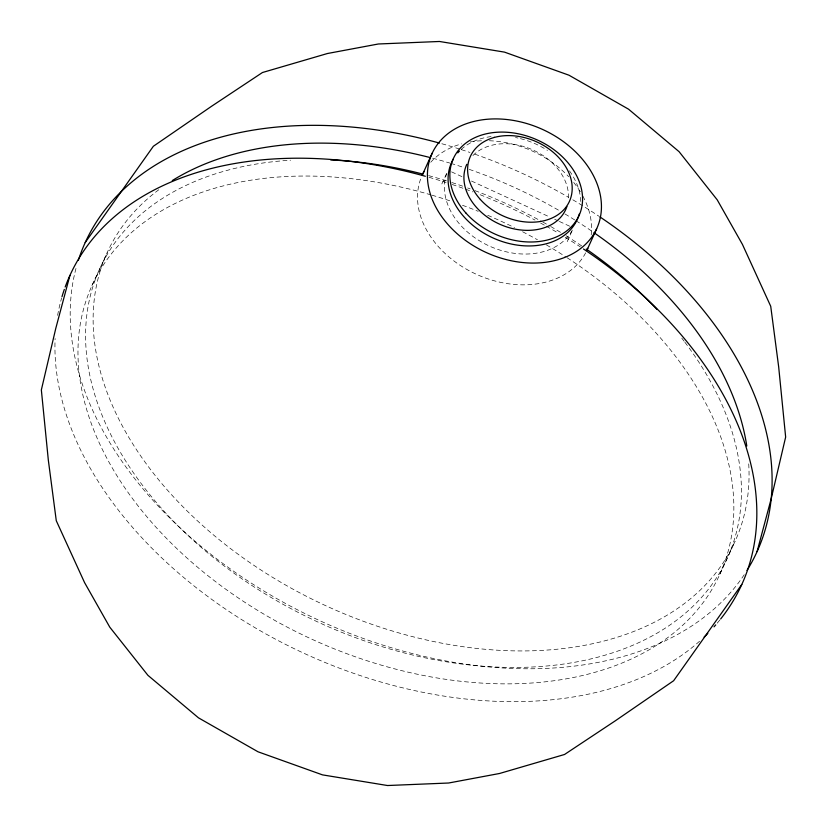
<?xml version="1.0" encoding="UTF-8"?>
<svg xmlns="http://www.w3.org/2000/svg" width="827" height="827" viewBox="0 0 827 827"><rect width="100%" height="100%" fill="white"/><g stroke="black" fill="none" stroke-linecap="round" stroke-linejoin="round"><path stroke-width="0.62" stroke-dasharray="4.13 3.1" d="M441.856 183.935L446.508 173.68M567.229 241.598L572.398 230.206M91.931 285.553L107.221 252.68M719.779 574.32L735.069 541.447M451.573 171.882L464.464 177.805M471.493 181.041L549.996 217.15M554.69 219.3L558.204 220.912M559.372 221.46L569.917 226.309M572.336 230.102A69.003 51.594 24.4 0 1 489.739 246.219A69.003 51.594 24.4 0 1 446.673 173.66M719.862 619.961A369.772 245.495 24.9 0 1 716.564 623.93M699.58 641.214A369.772 245.495 24.9 0 1 300.408 651.635A369.772 245.495 24.9 0 1 55.109 338.553M57.621 315.376A369.772 245.495 24.9 0 1 61.653 297.885M429.017 177.309A369.772 245.495 24.9 0 1 446.104 182.509M452.204 184.514A369.772 245.495 24.9 0 1 464.381 188.763M465.601 189.197A369.772 245.495 24.9 0 1 472.868 191.905M480.094 194.717A369.772 245.495 24.9 0 1 534.955 220.034M540.651 223.094A369.772 245.495 24.9 0 1 545.189 225.585M546.316 226.216A369.772 245.495 24.9 0 1 558.628 233.307M565.234 237.297A369.772 245.495 24.9 0 1 580.327 246.901M567.115 257.735A345.541 229.41 24.9 0 1 611.825 666.924A345.541 229.41 24.9 0 1 92.738 427.404A345.541 229.41 24.9 0 1 430.753 194.81M431.973 195.172A345.541 229.41 24.9 0 1 450.312 200.982M462.489 205.272A345.541 229.41 24.9 0 1 478.192 211.319M487.723 215.289A345.541 229.41 24.9 0 1 514.528 227.663M522.592 231.746A345.541 229.41 24.9 0 1 537.416 239.737M546.389 244.885A345.541 229.41 24.9 0 1 566.05 257.032M684.89 342.244A345.541 229.41 24.9 0 1 577.97 661.672A345.541 229.41 24.9 0 1 118.923 449.774A345.541 229.41 24.9 0 1 290.566 160.211M428.644 175.624A345.541 229.41 24.9 0 1 446.952 180.968M451.842 182.529A345.541 229.41 24.9 0 1 462.831 186.23M467.7 187.956A345.541 229.41 24.9 0 1 470.129 188.845M474.987 190.644A345.541 229.41 24.9 0 1 541.654 221.419M542.791 222.039A345.541 229.41 24.9 0 1 549.562 225.854M550.679 226.495A345.541 229.41 24.9 0 1 560.675 232.418M566.144 235.788A345.541 229.41 24.9 0 1 582.146 246.219M681.779 338.171A345.541 229.41 24.9 0 1 684.115 341.22M744.238 574.703A369.772 245.495 24.9 0 1 319.718 620.643A369.772 245.495 24.9 0 1 76.249 267.472M441.866 143.743A369.772 245.495 24.9 0 1 460.163 149.242M461.383 149.635A369.772 245.495 24.9 0 1 469.932 152.468M474.801 154.153A369.772 245.495 24.9 0 1 568.345 197.177M572.801 199.783A369.772 245.495 24.9 0 1 598.769 216.136M748.724 463.864A345.541 229.41 24.9 0 1 323.946 604.868A345.541 229.41 24.9 0 1 159.539 189.207M432.645 158.215A345.541 229.41 24.9 0 1 449.702 163.033M450.922 163.395A345.541 229.41 24.9 0 1 463.151 167.292M469.25 169.37A345.541 229.41 24.9 0 1 559.445 210.709M565.006 213.986A345.541 229.41 24.9 0 1 574.879 220.034M575.954 220.716A345.541 229.41 24.9 0 1 592.897 231.911M585.65 252.835A90.494 67.68 24.4 0 1 476.011 274.13A90.494 67.68 24.4 0 1 421.325 177.257M430.753 162.226A90.494 67.68 24.4 0 1 461.569 143.867M470.222 141.944A90.494 67.68 24.4 0 1 481.645 140.766M489.377 140.745A90.494 67.68 24.4 0 1 568.697 176.709M573.731 182.478A90.494 67.68 24.4 0 1 581.03 192.908M582.859 196.113A90.494 67.68 24.4 0 1 591.057 235.953M461.166 149.439A69.003 51.594 24.4 0 1 494.164 136.269M515.51 137.54A69.003 51.594 24.4 0 1 517.981 138.047M520.431 138.636A69.003 51.594 24.4 0 1 547.464 150.39M569.472 170.9A69.003 51.594 24.4 0 1 580.75 204.217M472.93 155.548A54.386 40.668 24.4 0 1 533.363 150.163A54.386 40.668 24.4 0 1 568.376 199.452"/><path stroke-width="1.24" d="M69.913 275.422L55.771 328.422L41.35 389.93L48.328 460.132L56.277 520.721L84.571 582.611L109.784 627.166L147.919 675.328L198.48 717.836L258.024 751.795L322.499 774.878L387.512 785.526L448.627 783.014L499.56 773.483L564.541 754.482L615.226 720.865L673.633 680.735L741.798 584.441M757.087 551.578L771.229 498.578L785.65 437.07L778.672 366.868L770.723 306.279L742.429 244.389L717.216 199.834L679.081 151.672L628.52 109.164L568.976 75.205L504.501 52.122L439.488 41.474L378.373 43.986L327.44 53.517L262.459 72.518L211.774 106.135L153.367 146.265L85.202 242.559M432.201 153.171L422.328 174.952A90.494 67.68 24.4 0 1 424.044 171.582M596.639 228.8A90.494 67.68 24.4 0 1 448.606 225.233A90.494 67.68 24.4 0 1 498.019 118.933A90.494 67.68 24.4 0 1 596.639 228.8L586.767 250.581A90.494 67.68 24.4 0 0 587.77 248.276M715.727 624.902A369.772 245.495 24.9 0 1 714.021 626.835M707.809 633.42A369.772 245.495 24.9 0 1 704.108 637.048M62.004 296.666A369.772 245.495 24.9 0 1 64.33 289.419M65.178 287.031A369.772 245.495 24.9 0 1 425.367 176.275M583.49 248.999A369.772 245.495 24.9 0 1 720.668 618.958M330.738 159.942A345.541 229.41 24.9 0 1 422.525 174.001M586.291 249.061A345.541 229.41 24.9 0 1 657.103 309.505M78.41 260.154A369.772 245.495 24.9 0 1 439.437 143.071M599.823 216.839A369.772 245.495 24.9 0 1 746.998 570.423M172.274 180.575A345.541 229.41 24.9 0 1 430.164 157.564M593.931 232.635A345.541 229.41 24.9 0 1 746.791 446.011M579.251 214.069A69.003 51.594 24.4 0 1 494.174 238.455A69.003 51.594 24.4 0 1 453.444 158.908M457.807 152.861A69.003 51.594 24.4 0 1 459.502 151.031M566.929 206.481A54.386 40.668 24.4 0 1 501.234 224.872A54.386 40.668 24.4 0 1 466.8 164.315M466.035 213.149A69.003 51.594 24.4 0 0 578.9 215.878A69.003 51.594 24.4 0 0 503.705 132.113A69.003 51.594 24.4 0 0 466.035 213.149M480.353 199.483A54.386 40.668 24.4 0 0 569.307 201.633A54.386 40.668 24.4 0 0 510.042 135.607A54.386 40.668 24.4 0 0 480.353 199.483"/></g></svg>
